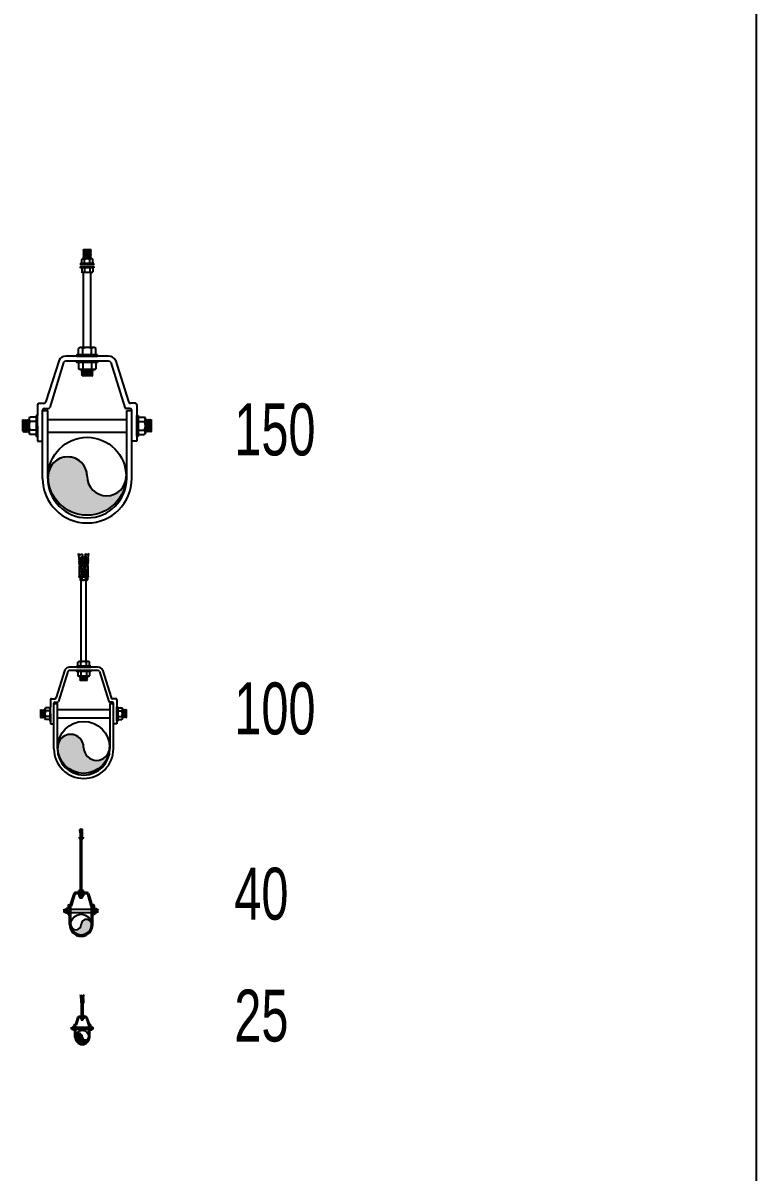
# Model space of a CAD drawing. Extents: x 462150 to 608263, y 35809 to 85242.
# Drawn here: x 523418 to 524829, y 59676 to 61889 of the extents above; entities that cross this region are included whole.
import ezdxf
from ezdxf.enums import TextEntityAlignment as Align

# ---------------------------------------------------------------- set-up
doc = ezdxf.new("R2010")
doc.units = 0
doc.header["$LTSCALE"] = 500
doc.header["$MEASUREMENT"] = 0
for name, color, linetype in [('3-PIPE-FIRE MAIN-65', 3, 'Continuous'), ('F.H.C-FF-VISION', 6, 'Continuous'), ('support', 40, 'Continuous'), ('SUPPORT-FF-VISION', 150, 'Continuous'), ('SYMBOLS$0$3-PIPE', 6, 'Continuous'), ('TXT', 2, 'Continuous')]:
    doc.layers.add(name, color=color, linetype=linetype)
doc.styles.add('MOHAMED', font='STENCIL.SHX', dxfattribs={"height": 105})

msp = doc.modelspace()

# ---------------------------------------------------------------- hatches: boundary and pattern name
at = {"layer": '3-PIPE-FIRE MAIN-65'}
for points in [[(523549.9, 60152.6, 1), (523529.9, 60152.6), (523529.9, 60152.6), (523529.9, 60152.6, -0.57869), (523514.8, 60143.9), (523512.5, 60142.6, 0.768125)], [(523510, 60150.8, 0.1087), (523512.6, 60142.7), (523514.8, 60143.9, -0.219999)]]:
    msp.add_hatch(color=256, dxfattribs=at).paths.add_polyline_path(points)
at = {"layer": 'F.H.C-FF-VISION', "linetype": 'ByBlock'}
for points in [[(523616.4, 61015.9, -1), (523541.4, 61015.9, 1), (523466.4, 61015.9, 1)], [(523584.7, 60493.9, -1), (523534.7, 60493.9, 1), (523484.7, 60493.9, 1)]]:
    msp.add_hatch(color=6, dxfattribs=at).paths.add_polyline_path(points)
at = {"layer": 'SYMBOLS$0$3-PIPE'}
msp.add_hatch(color=4, dxfattribs=at).paths.add_polyline_path([(523544.6, 59936.8, -1), (523532.1, 59936.8, 1), (523519.6, 59936.8, 1)])

# ---------------------------------------------------------------- linework, layer by layer
msp.add_line((524828.9, 65565.7), (524828.9, 35809.3))
at = {"layer": '3-PIPE-FIRE MAIN-65'}
msp.add_circle((523529.9, 60152.6), 20, dxfattribs=at)
msp.add_circle((523529.9, 60152.6), 20, dxfattribs=at)
for centre, start, end in [((523539.9, 60152.6), 0, 180.0001), ((523519.9, 60152.6), 180.0002, 359.9999)]:
    msp.add_arc(centre, 10, start, end, dxfattribs=at)
at = {"layer": 'F.H.C-FF-VISION', "color": 6, "linetype": 'ByBlock'}
for centre, radius in [((523541.4, 61015.9), 75), ((523534.7, 60493.9), 50)]:
    msp.add_circle(centre, radius, dxfattribs=at)
for centre, radius, start, end in [((523503.9, 61015.9), 37.5, 0, 180), ((523503.9, 61015.7), 37.5, 0.2676, 181.1093), ((523578.9, 61015.9), 37.5, 180, 0), ((523509.7, 60493.9), 25, 0, 180), ((523509.7, 60493.8), 25, 0.2676, 181.1093), ((523559.7, 60493.9), 25, 180, 0)]:
    msp.add_arc(centre, radius, start, end, dxfattribs=at)
at = {"layer": 'support', "color": 4, "linetype": 'Continuous', "ltscale": 500}
for centre, start, end in [((523525.8, 59936.8), 0, 180), ((523538.3, 59936.8), 180, 0)]:
    msp.add_arc(centre, 6.25, start, end, dxfattribs=at)
at = {"layer": 'SUPPORT-FF-VISION', "linetype": 'Continuous', "ltscale": 500}
for p, q in [((523533.9, 61451.7), (523549.3, 61452.7)), ((523533.9, 61451.7), (523535, 61452.7)), ((523535, 61450.6), (523533.9, 61451.7)), ((523533.9, 61449.5), (523549.3, 61450.6)), ((523533.9, 61449.5), (523535, 61450.6)), ((523535, 61448.4), (523533.9, 61449.5)), ((523533.9, 61447.3), (523549.3, 61448.4)), ((523533.9, 61447.3), (523535, 61448.4)), ((523535, 61446.2), (523533.9, 61447.3)), ((523533.9, 61445.2), (523549.3, 61446.2)), ((523533.9, 61445.2), (523535, 61446.2)), ((523535, 61444.1), (523533.9, 61445.2)), ((523533.9, 61443), (523549.3, 61444.1)), ((523533.9, 61443), (523535, 61444.1)), ((523535, 61441.9), (523533.9, 61443)), ((523533.9, 61440.8), (523549.3, 61441.9)), ((523533.9, 61440.8), (523535, 61441.9)), ((523535, 61439.8), (523533.9, 61440.8)), ((523533.9, 61438.7), (523549.3, 61439.8)), ((523533.9, 61438.7), (523535, 61439.8)), ((523535, 61437.6), (523533.9, 61438.7)), ((523535, 61450.6), (523548.2, 61451.7)), ((523535, 61448.4), (523548.2, 61449.5)), ((523535, 61446.2), (523548.2, 61447.3)), ((523535, 61444.1), (523548.2, 61445.2)), ((523535, 61441.9), (523548.2, 61443)), ((523535, 61439.8), (523548.2, 61440.8)), ((523535, 61437.6), (523548.2, 61438.7)), ((523548.2, 61451.7), (523549.3, 61452.7)), ((523549.3, 61450.6), (523548.2, 61451.7)), ((523548.2, 61449.5), (523549.3, 61450.6)), ((523549.3, 61448.4), (523548.2, 61449.5)), ((523548.2, 61447.3), (523549.3, 61448.4)), ((523549.3, 61446.2), (523548.2, 61447.3)), ((523548.2, 61445.2), (523549.3, 61446.2)), ((523549.3, 61444.1), (523548.2, 61445.2)), ((523548.2, 61443), (523549.3, 61444.1)), ((523549.3, 61441.9), (523548.2, 61443)), ((523548.2, 61440.8), (523549.3, 61441.9)), ((523549.3, 61439.8), (523548.2, 61440.8)), ((523548.2, 61438.7), (523549.3, 61439.8)), ((523549.3, 61437.6), (523548.2, 61438.7)), ((523532.1, 61434.3), (523530.9, 61433.3)), ((523530.9, 61425.6), (523530.9, 61433.3)), ((523530.9, 61417.2), (523530.9, 61409.5)), ((523551, 61434.3), (523532.1, 61434.3)), ((523533.9, 61436.5), (523549.3, 61437.6)), ((523533.9, 61436.5), (523535, 61437.6)), ((523535, 61435.4), (523533.9, 61436.5)), ((523533.9, 61434.3), (523549.3, 61435.4)), ((523533.9, 61434.3), (523535, 61435.4)), ((523535, 61435.4), (523548.2, 61436.5)), ((523536.2, 61425.6), (523536.2, 61433.3)), ((523536.2, 61417.2), (523536.2, 61409.5)), ((523546.9, 61425.6), (523546.9, 61433.3)), ((523546.9, 61417.2), (523546.9, 61409.5)), ((523548.2, 61436.5), (523549.3, 61437.6)), ((523549.3, 61435.4), (523548.2, 61436.5)), ((523548.2, 61434.3), (523549.3, 61435.4)), ((523551, 61434.3), (523552.3, 61433.3)), ((523552.3, 61425.6), (523552.3, 61433.3)), ((523552.3, 61417.2), (523552.3, 61409.5)), ((523532.1, 61408.4), (523530.9, 61409.5)), ((523551, 61408.4), (523532.1, 61408.4)), ((523534.3, 61263.6, -3.4), (523534.3, 61408.4, -3.4)), ((523548.7, 61263.6, -3.4), (523548.7, 61408.4, -3.4)), ((523551, 61408.4), (523552.3, 61409.5)), ((523527.6, 61263.6), (523524.8, 61262)), ((523524.8, 61250), (523524.8, 61262)), ((523555.5, 61263.6), (523527.6, 61263.6)), ((523533.2, 61250), (523533.2, 61262)), ((523549.9, 61250), (523549.9, 61262)), ((523555.5, 61263.6), (523558.3, 61262)), ((523558.3, 61250), (523558.3, 61262)), ((523487.4, 61239.4), (523462.2, 61159.6)), ((523582.8, 61247.3), (523500.3, 61247.3)), ((523558.3, 61250), (523524.8, 61250)), ((523595.7, 61239.4), (523620.9, 61159.6)), ((523496.1, 61234.9), (523469.3, 61148.5)), ((523582.8, 61237.5), (523500.3, 61237.5)), ((523524.8, 61234.8), (523524.8, 61222.8)), ((523558.3, 61234.8), (523524.8, 61234.8)), ((523527.6, 61221.2), (523524.8, 61222.8)), ((523555.5, 61221.2), (523527.6, 61221.2)), ((523530, 61220.9), (523532.5, 61221.2)), ((523530.2, 61221.2), (523530, 61220.9)), ((523530, 61220.9), (523532, 61219.5)), ((523530.3, 61217.8), (523552.8, 61219.5)), ((523530.3, 61217.8), (523532, 61219.5)), ((523532, 61216.1), (523530.3, 61217.8)), ((523551.1, 61221.2), (523532, 61221.2)), ((523532, 61219.5), (523551.1, 61221.2)), ((523532, 61219.5), (523551.1, 61221.2)), ((523532, 61216.1), (523551.1, 61217.8)), ((523533.2, 61234.8), (523533.2, 61222.8)), ((523549.9, 61234.8), (523549.9, 61222.8)), ((523552.8, 61219.5), (523551.1, 61221.2)), ((523551.1, 61217.8), (523552.8, 61219.5)), ((523552.8, 61216.1), (523551.1, 61217.8)), ((523555.5, 61221.2), (523558.3, 61222.8)), ((523558.3, 61234.8), (523558.3, 61222.8)), ((523587, 61234.9), (523613.8, 61148.5)), ((523530.3, 61214.4), (523552.8, 61216.1)), ((523530.3, 61214.4), (523532, 61216.1)), ((523532, 61212.8), (523530.3, 61214.4)), ((523530.3, 61211.1), (523532, 61212.8)), ((523530.3, 61211.1), (523552.8, 61212.7)), ((523531.8, 61209.6), (523530.3, 61211.1)), ((523531.8, 61209.6), (523552.6, 61209.5)), ((523532, 61212.8), (523551.1, 61214.4)), ((523533.6, 61209.5), (523551.1, 61211)), ((523551.1, 61214.4), (523552.8, 61216.1)), ((523552.8, 61212.7), (523551.1, 61214.4)), ((523551.1, 61211), (523552.8, 61212.7)), ((523552.6, 61209.5), (523551.1, 61211)), ((523445.9, 61153.5), (523445.9, 61133.1)), ((523448.7, 61156.4), (523458.1, 61156.4)), ((523634.4, 61156.4), (523625, 61156.4)), ((523637.2, 61153.5), (523637.2, 61083.6)), ((523429.6, 61127), (523431.2, 61129.8)), ((523443.2, 61129.8), (523431.2, 61129.8)), ((523443.2, 61129.8), (523443.2, 61096.3)), ((523455.7, 61011.8), (523455.7, 61143)), ((523455.7, 61142.5), (523465.5, 61142.5)), ((523459.2, 61146.5), (523466.6, 61146.5)), ((523465.5, 61011.8), (523465.5, 61142.5)), ((523623.9, 61146.5), (523616.5, 61146.5)), ((523617.6, 61142.5), (523627.4, 61142.5)), ((523617.6, 61011.8), (523617.6, 61142.5)), ((523627.4, 61011.8), (523627.4, 61143)), ((523639.9, 61129.8), (523639.9, 61096.3)), ((523639.9, 61129.8), (523651.9, 61129.8)), ((523653.5, 61127), (523651.9, 61129.8)), ((523417.9, 61124.9), (523419.4, 61123.4)), ((523417.9, 61102.6), (523417.9, 61124.9)), ((523417.9, 61105.2), (523419.4, 61123.4)), ((523419.4, 61101.1), (523421.1, 61125.1)), ((523419.4, 61123.4), (523421.1, 61125.1)), ((523421.1, 61125.1), (523422.8, 61123.4)), ((523421.1, 61102.8), (523422.8, 61123.4)), ((523422.8, 61101.1), (523424.5, 61125.1)), ((523422.8, 61123.4), (523424.5, 61125.1)), ((523424.5, 61125.1), (523426.2, 61123.4)), ((523424.5, 61102.8), (523426.2, 61123.4)), ((523426.2, 61101.1), (523427.9, 61125.1)), ((523426.2, 61123.4), (523427.9, 61125.1)), ((523427.9, 61125.1), (523429.6, 61123.4)), ((523427.9, 61102.8), (523429.6, 61123.4)), ((523427.9, 61102.8), (523429.6, 61123.4)), ((523429.6, 61127), (523429.6, 61099.1)), ((523429.6, 61123.4), (523429.6, 61102.8)), ((523443.2, 61121.4), (523431.2, 61121.4)), ((523445.9, 61112.7), (523445.9, 61083.6)), ((523445.9, 61093), (523445.9, 61112.7)), ((523465.5, 61125.1), (523617.6, 61125.1)), ((523639.9, 61121.4), (523651.9, 61121.4)), ((523653.5, 61127), (523653.5, 61099.1)), ((523655.2, 61125.1), (523653.5, 61123.4)), ((523653.5, 61123.4), (523653.5, 61102.8)), ((523655.2, 61102.8), (523653.5, 61123.4)), ((523655.2, 61102.8), (523653.5, 61123.4)), ((523656.9, 61101.1), (523655.2, 61125.1)), ((523656.9, 61123.4), (523655.2, 61125.1)), ((523658.6, 61125.1), (523656.9, 61123.4)), ((523658.6, 61102.8), (523656.9, 61123.4)), ((523660.3, 61101.1), (523658.6, 61125.1)), ((523660.3, 61123.4), (523658.6, 61125.1)), ((523662, 61125.1), (523660.3, 61123.4)), ((523662, 61102.8), (523660.3, 61123.4)), ((523663.7, 61101.1), (523662, 61125.1)), ((523663.7, 61123.4), (523662, 61125.1)), ((523665.2, 61124.9), (523663.7, 61123.4)), ((523665.2, 61105.2), (523663.7, 61123.4)), ((523665.2, 61102.6), (523665.2, 61124.9)), ((523417.9, 61102.6), (523419.4, 61101.1)), ((523419.4, 61101.1), (523421.1, 61102.8)), ((523421.1, 61102.8), (523422.8, 61101.1)), ((523422.8, 61101.1), (523424.5, 61102.8)), ((523424.5, 61102.8), (523426.2, 61101.1)), ((523426.2, 61101.1), (523427.9, 61102.8)), ((523429.3, 61100.8), (523427.9, 61102.8)), ((523429.3, 61100.8), (523429.6, 61104)), ((523429.6, 61101), (523429.3, 61100.8)), ((523429.6, 61099.1), (523431.2, 61096.3)), ((523443.2, 61104.7), (523431.2, 61104.7)), ((523443.2, 61096.3), (523431.2, 61096.3)), ((523465.5, 61101.1), (523617.6, 61101.1)), ((523639.9, 61104.7), (523651.9, 61104.7)), ((523639.9, 61096.3), (523651.9, 61096.3)), ((523653.5, 61099.1), (523651.9, 61096.3)), ((523653.8, 61100.8), (523653.5, 61104)), ((523653.5, 61101), (523653.8, 61100.8)), ((523653.8, 61100.8), (523655.2, 61102.8)), ((523656.9, 61101.1), (523655.2, 61102.8)), ((523658.6, 61102.8), (523656.9, 61101.1)), ((523660.3, 61101.1), (523658.6, 61102.8)), ((523662, 61102.8), (523660.3, 61101.1)), ((523663.7, 61101.1), (523662, 61102.8)), ((523665.2, 61102.6), (523663.7, 61101.1)), ((523445.9, 61083.6), (523455.7, 61083.6)), ((523637.2, 61083.6), (523627.4, 61083.6)), ((523524.7, 60867), (523527.7, 60863.9)), ((523526.2, 60859), (523524.7, 60867)), ((523527.7, 60863.9), (523530.9, 60866.3)), ((523530.9, 60866.3), (523532.4, 60863.3)), ((523532.4, 60863.3), (523534.4, 60839.6)), ((523537.2, 60863.3), (523535.2, 60839.6)), ((523538.8, 60866.3), (523537.2, 60863.3)), ((523541.9, 60863.9), (523538.8, 60866.3)), ((523544.9, 60867), (523541.9, 60863.9)), ((523543.5, 60859), (523544.9, 60867)), ((523525.8, 60859), (523543.9, 60859)), ((523526.5, 60855.8), (523525.8, 60859)), ((523525.8, 60855.8), (523543.9, 60855.8)), ((523526.5, 60852.5), (523525.8, 60855.8)), ((523525.8, 60852.5), (523543.9, 60852.5)), ((523526.5, 60849.3), (523525.8, 60852.5)), ((523526.2, 60849.3), (523543.5, 60849.3)), ((523526.9, 60846), (523526.2, 60849.3)), ((523543.1, 60846), (523526.5, 60846)), ((523527.2, 60842.8), (523526.5, 60846)), ((523526.9, 60823), (523526.9, 60842.8)), ((523526.9, 60842.8), (523542.8, 60842.8)), ((523530.4, 60842.8), (523529.1, 60859.9)), ((523529.6, 60860.7, 43832.6), (523540.1, 60860.7, 43832.6)), ((523530.4, 60837.4), (523530.4, 60842.8)), ((523539.2, 60842.8), (523540.6, 60859.9)), ((523539.2, 60837.4), (523539.2, 60842.8)), ((523542.4, 60842.8), (523543.1, 60846)), ((523542.8, 60846), (523543.5, 60849.3)), ((523542.8, 60842.8), (523542.8, 60823)), ((523543.1, 60855.8), (523543.9, 60859)), ((523543.1, 60852.5), (523543.9, 60855.8)), ((523543.1, 60849.3), (523543.9, 60852.5)), ((523527.7, 60821.8), (523527.7, 60816.7)), ((523529.3, 60825.1), (523529.3, 60823)), ((523539.6, 60825.1), (523529.3, 60825.1)), ((523529.7, 60836.7), (523539.9, 60837.4)), ((523529.7, 60836.7), (523530.4, 60837.4)), ((523530.4, 60835.9), (523529.7, 60836.7)), ((523529.7, 60835.2), (523539.9, 60835.9)), ((523529.7, 60835.2), (523530.4, 60835.9)), ((523530.4, 60834.5), (523529.7, 60835.2)), ((523529.7, 60833.8), (523539.9, 60834.5)), ((523529.7, 60833.8), (523530.4, 60834.5)), ((523530.4, 60833), (523529.7, 60833.8)), ((523529.7, 60832.3), (523539.9, 60833)), ((523529.7, 60832.3), (523530.4, 60833)), ((523530.4, 60831.6), (523529.7, 60832.3)), ((523529.7, 60830.9), (523539.9, 60831.6)), ((523529.7, 60830.9), (523530.4, 60831.6)), ((523530.4, 60830.2), (523529.7, 60830.9)), ((523529.7, 60829.4), (523539.9, 60830.2)), ((523529.7, 60829.4), (523530.4, 60830.2)), ((523530.4, 60828.7), (523529.7, 60829.4)), ((523529.7, 60828), (523539.9, 60828.7)), ((523529.7, 60828), (523530.4, 60828.7)), ((523530.4, 60827.3), (523529.7, 60828)), ((523529.7, 60826.5), (523539.9, 60827.3)), ((523529.7, 60826.5), (523530.4, 60827.3)), ((523530.4, 60825.8), (523529.7, 60826.5)), ((523529.7, 60825.1), (523539.9, 60825.8)), ((523529.7, 60825.1), (523530.4, 60825.8)), ((523530.4, 60835.9), (523539.2, 60836.7)), ((523530.4, 60834.5), (523539.2, 60835.2)), ((523530.4, 60833), (523539.2, 60833.8)), ((523530.4, 60831.6), (523539.2, 60832.3)), ((523530.4, 60830.2), (523539.2, 60830.9)), ((523530.4, 60828.7), (523539.2, 60829.4)), ((523530.4, 60827.3), (523539.2, 60828)), ((523530.4, 60825.8), (523539.2, 60826.5)), ((523531.3, 60821.8), (523531.3, 60816.7)), ((523535.2, 60839.6), (523534.4, 60839.6)), ((523538.4, 60821.8), (523538.4, 60816.7)), ((523539.2, 60836.7), (523539.9, 60837.4)), ((523539.9, 60835.9), (523539.2, 60836.7)), ((523539.2, 60835.2), (523539.9, 60835.9)), ((523539.9, 60834.5), (523539.2, 60835.2)), ((523539.2, 60833.8), (523539.9, 60834.5)), ((523539.9, 60833), (523539.2, 60833.8)), ((523539.2, 60832.3), (523539.9, 60833)), ((523539.9, 60831.6), (523539.2, 60832.3)), ((523539.2, 60830.9), (523539.9, 60831.6)), ((523539.9, 60830.2), (523539.2, 60830.9)), ((523539.2, 60829.4), (523539.9, 60830.2)), ((523539.9, 60828.7), (523539.2, 60829.4)), ((523539.2, 60828), (523539.9, 60828.7)), ((523539.9, 60827.3), (523539.2, 60828)), ((523539.2, 60826.5), (523539.9, 60827.3)), ((523539.9, 60825.8), (523539.2, 60826.5)), ((523539.2, 60825.1), (523539.9, 60825.8)), ((523539.6, 60825.1), (523539.6, 60823)), ((523542, 60821.8), (523542, 60816.7)), ((523528.5, 60816), (523527.7, 60816.7)), ((523541.1, 60816), (523528.5, 60816)), ((523530, 60659.1, -2.3), (523530, 60816, -2.3)), ((523539.6, 60659.1, -2.3), (523539.6, 60816, -2.3)), ((523541.1, 60816), (523542, 60816.7)), ((523498.7, 60642.9), (523481.9, 60589.7)), ((523562.3, 60648.2), (523507.3, 60648.2)), ((523562.3, 60641.6), (523507.3, 60641.6)), ((523525.5, 60659.1), (523523.7, 60658)), ((523523.7, 60650), (523523.7, 60658)), ((523546, 60650), (523523.7, 60650)), ((523544.1, 60659.1), (523525.5, 60659.1)), ((523529.3, 60650), (523529.3, 60658)), ((523540.4, 60650), (523540.4, 60658)), ((523544.1, 60659.1), (523546, 60658)), ((523546, 60650), (523546, 60658)), ((523571, 60642.9), (523587.7, 60589.7)), ((523504.5, 60639.9), (523486.6, 60582.3)), ((523523.7, 60639.8), (523523.7, 60631.8)), ((523546, 60639.8), (523523.7, 60639.8)), ((523525.5, 60630.8), (523523.7, 60631.8)), ((523544.1, 60630.8), (523525.5, 60630.8)), ((523527.1, 60630.6), (523528.8, 60630.8)), ((523527.3, 60630.8), (523527.1, 60630.6)), ((523527.1, 60630.6), (523528.4, 60629.7)), ((523527.3, 60628.5), (523528.4, 60629.7)), ((523527.3, 60628.5), (523542.3, 60629.6)), ((523528.4, 60627.4), (523527.3, 60628.5)), ((523527.3, 60626.3), (523542.3, 60627.4)), ((523527.3, 60626.3), (523528.4, 60627.4)), ((523528.4, 60625.2), (523527.3, 60626.3)), ((523527.3, 60624), (523528.4, 60625.2)), ((523527.3, 60624), (523542.3, 60625.1)), ((523528.3, 60623), (523527.3, 60624)), ((523528.3, 60623), (523542.2, 60623)), ((523541.2, 60630.8), (523528.4, 60630.8)), ((523528.4, 60629.7), (523541.2, 60630.8)), ((523528.4, 60629.7), (523541.2, 60630.8)), ((523528.4, 60627.4), (523541.2, 60628.5)), ((523528.4, 60625.2), (523541.2, 60626.2)), ((523529.3, 60639.8), (523529.3, 60631.8)), ((523529.6, 60623), (523541.2, 60624)), ((523540.4, 60639.8), (523540.4, 60631.8)), ((523542.3, 60629.6), (523541.2, 60630.8)), ((523541.2, 60628.5), (523542.3, 60629.6)), ((523542.3, 60627.4), (523541.2, 60628.5)), ((523541.2, 60626.2), (523542.3, 60627.4)), ((523542.3, 60625.1), (523541.2, 60626.2)), ((523541.2, 60624), (523542.3, 60625.1)), ((523542.2, 60623), (523541.2, 60624)), ((523544.1, 60630.8), (523546, 60631.8)), ((523546, 60639.8), (523546, 60631.8)), ((523565.1, 60639.9), (523583, 60582.3)), ((523471.1, 60585.7), (523471.1, 60572.1)), ((523472.9, 60587.5), (523479.2, 60587.5)), ((523477.6, 60491.2), (523477.6, 60578.7)), ((523477.6, 60578.3), (523484.1, 60578.3)), ((523479.9, 60581), (523484.8, 60581)), ((523484.1, 60491.2), (523484.1, 60578.3)), ((523589.7, 60581), (523584.8, 60581)), ((523585.5, 60578.3), (523592, 60578.3)), ((523585.5, 60491.2), (523585.5, 60578.3)), ((523596.7, 60587.5), (523590.5, 60587.5)), ((523592, 60491.2), (523592, 60578.7)), ((523598.6, 60585.7), (523598.6, 60539.1)), ((523452.4, 60566.6), (523453.4, 60565.6)), ((523452.4, 60551.7), (523452.4, 60566.6)), ((523452.4, 60553.4), (523453.4, 60565.6)), ((523453.4, 60550.7), (523454.5, 60566.7)), ((523453.4, 60565.6), (523454.5, 60566.7)), ((523454.5, 60566.7), (523455.7, 60565.6)), ((523454.5, 60551.8), (523455.7, 60565.6)), ((523455.7, 60550.7), (523456.8, 60566.7)), ((523455.7, 60565.6), (523456.8, 60566.7)), ((523456.8, 60566.7), (523457.9, 60565.6)), ((523456.8, 60551.8), (523457.9, 60565.6)), ((523457.9, 60550.7), (523459, 60566.7)), ((523457.9, 60565.6), (523459, 60566.7)), ((523459, 60566.7), (523460.2, 60565.6)), ((523459, 60551.8), (523460.2, 60565.6)), ((523459, 60551.8), (523460.2, 60565.6)), ((523460.2, 60568), (523461.2, 60569.8)), ((523460.2, 60568), (523460.2, 60549.4)), ((523460.2, 60565.6), (523460.2, 60551.8)), ((523469.3, 60569.8), (523461.2, 60569.8)), ((523469.3, 60564.3), (523461.2, 60564.3)), ((523469.3, 60553.1), (523461.2, 60553.1)), ((523469.3, 60569.8), (523469.3, 60547.5)), ((523471.1, 60558.4), (523471.1, 60539.1)), ((523471.1, 60545.3), (523471.1, 60558.4)), ((523484.1, 60566.7), (523585.5, 60566.7)), ((523600.4, 60569.8), (523608.4, 60569.8)), ((523600.4, 60569.8), (523600.4, 60547.5)), ((523600.4, 60564.3), (523608.4, 60564.3)), ((523600.4, 60553.1), (523608.4, 60553.1)), ((523609.5, 60568), (523608.4, 60569.8)), ((523609.5, 60568), (523609.5, 60549.4)), ((523610.6, 60566.7), (523609.5, 60565.6)), ((523609.5, 60565.6), (523609.5, 60551.8)), ((523610.6, 60551.8), (523609.5, 60565.6)), ((523610.6, 60551.8), (523609.5, 60565.6)), ((523611.7, 60550.7), (523610.6, 60566.7)), ((523611.7, 60565.6), (523610.6, 60566.7)), ((523612.9, 60566.7), (523611.7, 60565.6)), ((523612.9, 60551.8), (523611.7, 60565.6)), ((523614, 60550.7), (523612.9, 60566.7)), ((523614, 60565.6), (523612.9, 60566.7)), ((523615.1, 60566.7), (523614, 60565.6)), ((523615.1, 60551.8), (523614, 60565.6)), ((523616.2, 60550.7), (523615.1, 60566.7)), ((523616.2, 60565.6), (523615.1, 60566.7)), ((523617.2, 60566.6), (523616.2, 60565.6)), ((523617.2, 60553.4), (523616.2, 60565.6)), ((523617.2, 60551.7), (523617.2, 60566.6)), ((523452.4, 60551.7), (523453.4, 60550.7)), ((523453.4, 60550.7), (523454.5, 60551.8)), ((523454.5, 60551.8), (523455.7, 60550.7)), ((523455.7, 60550.7), (523456.8, 60551.8)), ((523456.8, 60551.8), (523457.9, 60550.7)), ((523457.9, 60550.7), (523459, 60551.8)), ((523460, 60550.5), (523459, 60551.8)), ((523460, 60550.5), (523460.2, 60552.6)), ((523460.2, 60550.7), (523460, 60550.5)), ((523460.2, 60549.4), (523461.2, 60547.5)), ((523469.3, 60547.5), (523461.2, 60547.5)), ((523471.1, 60539.1), (523477.6, 60539.1)), ((523484.1, 60550.7), (523585.5, 60550.7)), ((523598.6, 60539.1), (523592, 60539.1)), ((523600.4, 60547.5), (523608.4, 60547.5)), ((523609.5, 60549.4), (523608.4, 60547.5)), ((523609.7, 60550.5), (523609.5, 60552.6)), ((523609.5, 60550.7), (523609.7, 60550.5)), ((523609.7, 60550.5), (523610.6, 60551.8)), ((523611.7, 60550.7), (523610.6, 60551.8)), ((523612.9, 60551.8), (523611.7, 60550.7)), ((523614, 60550.7), (523612.9, 60551.8)), ((523615.1, 60551.8), (523614, 60550.7)), ((523616.2, 60550.7), (523615.1, 60551.8)), ((523617.2, 60551.7), (523616.2, 60550.7)), ((523528.7, 60218.6), (523528.7, 60317.4)), ((523531, 60218.6), (523531, 60317.4)), ((523515.6, 60212.3), (523509, 60191.3)), ((523517.9, 60211.1), (523510.9, 60188.4)), ((523540.7, 60214.3), (523519, 60214.3)), ((523540.7, 60211.8), (523519, 60211.8)), ((523526.2, 60218.6), (523525.5, 60218.2)), ((523525.5, 60215), (523525.5, 60218.2)), ((523534.2, 60215), (523525.5, 60215)), ((523525.5, 60211), (523525.5, 60207.9)), ((523534.2, 60211), (523525.5, 60211)), ((523526.2, 60207.5), (523525.5, 60207.9)), ((523533.5, 60218.6), (523526.2, 60218.6)), ((523533.5, 60207.5), (523526.2, 60207.5)), ((523526.8, 60207.4), (523527.5, 60207.5)), ((523526.9, 60207.5), (523526.8, 60207.4)), ((523526.8, 60207.4), (523527.3, 60207)), ((523526.9, 60206.6), (523532.8, 60207)), ((523526.9, 60206.6), (523527.3, 60207)), ((523527.3, 60206.2), (523526.9, 60206.6)), ((523526.9, 60205.7), (523527.3, 60206.2)), ((523526.9, 60205.7), (523532.8, 60206.1)), ((523527.3, 60205.3), (523526.9, 60205.7)), ((523526.9, 60204.8), (523532.8, 60205.3)), ((523526.9, 60204.8), (523527.3, 60205.3)), ((523527.3, 60204.4), (523526.9, 60204.8)), ((523532.4, 60207.5), (523527.3, 60207.5)), ((523527.3, 60207), (523532.4, 60207.5)), ((523527.3, 60207), (523532.4, 60207.5)), ((523527.3, 60206.2), (523532.4, 60206.6)), ((523527.3, 60205.3), (523532.4, 60205.7)), ((523527.3, 60204.4), (523532.8, 60204.4)), ((523527.7, 60215), (523527.7, 60218.2)), ((523527.7, 60211), (523527.7, 60207.9)), ((523527.8, 60204.4), (523532.4, 60204.8)), ((523532, 60215), (523532, 60218.2)), ((523532, 60211), (523532, 60207.9)), ((523532.8, 60207), (523532.4, 60207.5)), ((523532.4, 60206.6), (523532.8, 60207)), ((523532.8, 60206.1), (523532.4, 60206.6)), ((523532.4, 60205.7), (523532.8, 60206.1)), ((523532.8, 60205.3), (523532.4, 60205.7)), ((523532.4, 60204.8), (523532.8, 60205.3)), ((523532.8, 60204.4), (523532.4, 60204.8)), ((523533.5, 60218.6), (523534.2, 60218.2)), ((523533.5, 60207.5), (523534.2, 60207.9)), ((523534.2, 60215), (523534.2, 60218.2)), ((523534.2, 60211), (523534.2, 60207.9)), ((523541.8, 60211.1), (523548.8, 60188.4)), ((523544.1, 60212.3), (523550.7, 60191.3)), ((523497.4, 60182.2), (523497.8, 60181.8)), ((523497.4, 60176.4), (523497.4, 60182.2)), ((523497.4, 60177.1), (523497.8, 60181.8)), ((523497.8, 60176), (523498.3, 60182.3)), ((523497.8, 60181.8), (523498.3, 60182.3)), ((523498.3, 60182.3), (523498.7, 60181.8)), ((523498.3, 60176.4), (523498.7, 60181.8)), ((523498.7, 60176), (523499.2, 60182.3)), ((523498.7, 60181.8), (523499.2, 60182.3)), ((523499.2, 60182.3), (523499.6, 60181.8)), ((523499.2, 60176.4), (523499.6, 60181.8)), ((523499.6, 60176), (523500.1, 60182.3)), ((523499.6, 60181.8), (523500.1, 60182.3)), ((523500.1, 60182.3), (523500.5, 60181.8)), ((523500.1, 60176.4), (523500.5, 60181.8)), ((523500.1, 60176.4), (523500.5, 60181.8)), ((523500.5, 60182.8), (523500.9, 60183.5)), ((523500.5, 60182.8), (523500.5, 60175.5)), ((523500.5, 60181.8), (523500.5, 60176.4)), ((523504.1, 60183.5), (523500.9, 60183.5)), ((523504.1, 60181.3), (523500.9, 60181.3)), ((523504.1, 60176.9), (523500.9, 60176.9)), ((523504.1, 60183.5), (523504.1, 60174.7)), ((523504.8, 60189.7), (523504.8, 60184.4)), ((523504.8, 60179), (523504.8, 60171.4)), ((523504.8, 60173.9), (523504.8, 60179)), ((523505.5, 60190.5), (523508, 60190.5)), ((523507.3, 60152.6), (523507.3, 60187)), ((523507.3, 60186.8), (523509.9, 60186.8)), ((523508.3, 60187.9), (523510.2, 60187.9)), ((523509.9, 60152.6), (523509.9, 60186.8)), ((523509.9, 60182.3), (523549.8, 60182.3)), ((523551.4, 60187.9), (523549.5, 60187.9)), ((523549.8, 60186.8), (523552.4, 60186.8)), ((523549.8, 60152.6), (523549.8, 60186.8)), ((523554.2, 60190.5), (523551.7, 60190.5)), ((523552.4, 60152.6), (523552.4, 60187)), ((523554.9, 60189.7), (523554.9, 60171.4)), ((523555.6, 60183.5), (523558.8, 60183.5)), ((523555.6, 60183.5), (523555.6, 60174.7)), ((523555.6, 60181.3), (523558.8, 60181.3)), ((523555.6, 60176.9), (523558.8, 60176.9)), ((523559.2, 60182.8), (523558.8, 60183.5)), ((523559.2, 60182.8), (523559.2, 60175.5)), ((523559.7, 60182.3), (523559.2, 60181.8)), ((523559.2, 60181.8), (523559.2, 60176.4)), ((523559.7, 60176.4), (523559.2, 60181.8)), ((523559.7, 60176.4), (523559.2, 60181.8)), ((523560.1, 60176), (523559.7, 60182.3)), ((523560.1, 60181.8), (523559.7, 60182.3)), ((523560.5, 60182.3), (523560.1, 60181.8)), ((523560.5, 60176.4), (523560.1, 60181.8)), ((523561, 60176), (523560.5, 60182.3)), ((523561, 60181.8), (523560.5, 60182.3)), ((523561.4, 60182.3), (523561, 60181.8)), ((523561.4, 60176.4), (523561, 60181.8)), ((523561.9, 60176), (523561.4, 60182.3)), ((523561.9, 60181.8), (523561.4, 60182.3)), ((523562.3, 60182.2), (523561.9, 60181.8)), ((523562.3, 60177.1), (523561.9, 60181.8)), ((523562.3, 60176.4), (523562.3, 60182.2)), ((523497.4, 60176.4), (523497.8, 60176)), ((523497.8, 60176), (523498.3, 60176.4)), ((523498.3, 60176.4), (523498.7, 60176)), ((523498.7, 60176), (523499.2, 60176.4)), ((523499.2, 60176.4), (523499.6, 60176)), ((523499.6, 60176), (523500.1, 60176.4)), ((523500.4, 60175.9), (523500.1, 60176.4)), ((523500.4, 60175.9), (523500.5, 60176.8)), ((523500.5, 60176), (523500.4, 60175.9)), ((523500.5, 60175.5), (523500.9, 60174.7)), ((523504.1, 60174.7), (523500.9, 60174.7)), ((523504.8, 60171.4), (523507.3, 60171.4)), ((523509.9, 60176), (523549.8, 60176)), ((523554.9, 60171.4), (523552.4, 60171.4)), ((523555.6, 60174.7), (523558.8, 60174.7)), ((523559.2, 60175.5), (523558.8, 60174.7)), ((523559.3, 60175.9), (523559.2, 60176.8)), ((523559.2, 60176), (523559.3, 60175.9)), ((523559.3, 60175.9), (523559.7, 60176.4)), ((523560.1, 60176), (523559.7, 60176.4)), ((523560.5, 60176.4), (523560.1, 60176)), ((523561, 60176), (523560.5, 60176.4)), ((523561.4, 60176.4), (523561, 60176)), ((523561.9, 60176), (523561.4, 60176.4)), ((523562.3, 60176.4), (523561.9, 60176)), ((523528.9, 60017.3), (523529.9, 60016.3)), ((523529.4, 60014.8), (523528.9, 60017.3)), ((523529.3, 60014.8), (523534.9, 60014.8)), ((523529.5, 60013.8), (523529.3, 60014.8)), ((523529.3, 60013.8), (523534.9, 60013.8)), ((523529.5, 60012.8), (523529.3, 60013.8)), ((523529.3, 60012.8), (523534.9, 60012.8)), ((523529.5, 60011.8), (523529.3, 60012.8)), ((523529.4, 60011.8), (523534.8, 60011.8)), ((523529.6, 60010.7), (523529.4, 60011.8)), ((523534.7, 60010.7), (523529.5, 60010.7)), ((523529.7, 60009.7), (523529.5, 60010.7)), ((523529.6, 60003.5), (523529.6, 60009.7)), ((523529.6, 60009.7), (523534.6, 60009.7)), ((523529.9, 60016.3), (523530.9, 60017.1)), ((523529.9, 60003.2), (523529.9, 60001.6)), ((523530.1, 60001.4), (523529.9, 60001.6)), ((523534.1, 60001.4), (523530.1, 60001.4)), ((523530.7, 60009.7), (523530.3, 60015.1)), ((523530.4, 60004.2), (523530.4, 60003.5)), ((523533.6, 60004.2), (523530.4, 60004.2)), ((523530.5, 60015.3, 13697.7), (523533.7, 60015.3, 13697.7)), ((523530.5, 60007.8), (523533.7, 60008)), ((523530.5, 60007.8), (523530.7, 60008)), ((523530.7, 60007.6), (523530.5, 60007.8)), ((523530.5, 60007.4), (523533.7, 60007.6)), ((523530.5, 60007.4), (523530.7, 60007.6)), ((523530.7, 60007.1), (523530.5, 60007.4)), ((523530.5, 60006.9), (523533.7, 60007.1)), ((523530.5, 60006.9), (523530.7, 60007.1)), ((523530.7, 60006.7), (523530.5, 60006.9)), ((523530.5, 60006.5), (523533.7, 60006.7)), ((523530.5, 60006.5), (523530.7, 60006.7)), ((523530.7, 60006.2), (523530.5, 60006.5)), ((523530.5, 60006), (523533.7, 60006.2)), ((523530.5, 60006), (523530.7, 60006.2)), ((523530.7, 60005.8), (523530.5, 60006)), ((523530.5, 60005.6), (523533.7, 60005.8)), ((523530.5, 60005.6), (523530.7, 60005.8)), ((523530.7, 60005.3), (523530.5, 60005.6)), ((523530.5, 60005.1), (523533.7, 60005.3)), ((523530.5, 60005.1), (523530.7, 60005.3)), ((523530.7, 60004.9), (523530.5, 60005.1)), ((523530.5, 60004.7), (523533.7, 60004.9)), ((523530.5, 60004.7), (523530.7, 60004.9)), ((523530.7, 60004.4), (523530.5, 60004.7)), ((523530.5, 60004.2), (523533.7, 60004.4)), ((523530.5, 60004.2), (523530.7, 60004.4)), ((523530.6, 59978.1, -0.3), (523530.6, 60003.5, -5.9)), ((523530.7, 60008), (523530.7, 60009.7)), ((523530.7, 60007.6), (523533.5, 60007.8)), ((523530.7, 60007.1), (523533.5, 60007.4)), ((523530.7, 60006.7), (523533.5, 60006.9)), ((523530.7, 60006.2), (523533.5, 60006.5)), ((523530.7, 60005.8), (523533.5, 60006)), ((523530.7, 60005.3), (523533.5, 60005.6)), ((523530.7, 60004.9), (523533.5, 60005.1)), ((523530.7, 60004.4), (523533.5, 60004.7)), ((523530.9, 60017.1), (523531.3, 60016.2)), ((523531, 60003.2), (523531, 60001.6)), ((523531.3, 60016.2), (523532, 60008.7)), ((523532.2, 60008.7), (523532, 60008.7)), ((523532.9, 60016.2), (523532.2, 60008.7)), ((523533.3, 60017.1), (523532.9, 60016.2)), ((523533.2, 60003.2), (523533.2, 60001.6)), ((523534.3, 60016.3), (523533.3, 60017.1)), ((523533.5, 60009.7), (523533.9, 60015.1)), ((523533.5, 60008), (523533.5, 60009.7)), ((523533.5, 60007.8), (523533.7, 60008)), ((523533.7, 60007.6), (523533.5, 60007.8)), ((523533.5, 60007.4), (523533.7, 60007.6)), ((523533.7, 60007.1), (523533.5, 60007.4)), ((523533.5, 60006.9), (523533.7, 60007.1)), ((523533.7, 60006.7), (523533.5, 60006.9)), ((523533.5, 60006.5), (523533.7, 60006.7)), ((523533.7, 60006.2), (523533.5, 60006.5)), ((523533.5, 60006), (523533.7, 60006.2)), ((523533.7, 60005.8), (523533.5, 60006)), ((523533.5, 60005.6), (523533.7, 60005.8)), ((523533.7, 60005.3), (523533.5, 60005.6)), ((523533.5, 60005.1), (523533.7, 60005.3)), ((523533.7, 60004.9), (523533.5, 60005.1)), ((523533.5, 60004.7), (523533.7, 60004.9)), ((523533.7, 60004.4), (523533.5, 60004.7)), ((523533.5, 60004.2), (523533.7, 60004.4)), ((523533.6, 60004.2), (523533.6, 60003.5)), ((523533.6, 59978.1, -0.3), (523533.6, 60003.5, -5.9)), ((523534.1, 60001.4), (523534.3, 60001.6)), ((523535.3, 60017.3), (523534.3, 60016.3)), ((523534.3, 60003.2), (523534.3, 60001.6)), ((523534.5, 60009.7), (523534.7, 60010.7)), ((523534.6, 60010.7), (523534.8, 60011.8)), ((523534.6, 60009.7), (523534.6, 60003.5)), ((523534.7, 60013.8), (523534.9, 60014.8)), ((523534.7, 60012.8), (523534.9, 60013.8)), ((523534.7, 60011.8), (523534.9, 60012.8)), ((523534.8, 60014.8), (523535.3, 60017.3)), ((523529.8, 59978.1), (523529.3, 59977.8)), ((523529.3, 59975.8), (523529.3, 59977.8)), ((523534.4, 59978.1), (523529.8, 59978.1)), ((523530.7, 59975.8), (523530.7, 59977.8)), ((523533.5, 59975.8), (523533.5, 59977.8)), ((523534.4, 59978.1), (523534.9, 59977.8)), ((523534.9, 59975.8), (523534.9, 59977.8)), ((523513.4, 59955.3), (523513.7, 59955.8)), ((523515.7, 59955.8), (523513.7, 59955.8)), ((523515.7, 59955.8), (523515.7, 59950.2)), ((523516.2, 59959.7), (523516.2, 59956.3)), ((523516.6, 59960.2), (523518.2, 59960.2)), ((523517.8, 59936.1), (523517.8, 59958)), ((523517.8, 59957.9), (523519.4, 59957.9)), ((523518.4, 59958.6), (523519.6, 59958.6)), ((523523.1, 59974), (523518.9, 59960.7)), ((523519.4, 59936.1), (523519.4, 59957.9)), ((523524.5, 59973.3), (523520.1, 59958.9)), ((523539, 59975.4), (523525.2, 59975.4)), ((523539, 59973.7), (523525.2, 59973.7)), ((523534.9, 59975.8), (523529.3, 59975.8)), ((523529.3, 59973.3), (523529.3, 59971.3)), ((523534.9, 59973.3), (523529.3, 59973.3)), ((523529.8, 59971), (523529.3, 59971.3)), ((523534.4, 59971), (523529.8, 59971)), ((523530.2, 59971), (523530.6, 59971)), ((523530.2, 59971), (523530.5, 59970.7)), ((523530.2, 59971), (523530.2, 59971)), ((523530.2, 59970.5), (523534, 59970.7)), ((523530.2, 59970.5), (523530.5, 59970.7)), ((523530.5, 59970.2), (523530.2, 59970.5)), ((523530.2, 59969.9), (523534, 59970.2)), ((523530.2, 59969.9), (523530.5, 59970.2)), ((523530.5, 59969.6), (523530.2, 59969.9)), ((523530.2, 59969.3), (523534, 59969.6)), ((523530.2, 59969.3), (523530.5, 59969.6)), ((523530.5, 59969.1), (523530.2, 59969.3)), ((523533.7, 59971), (523530.5, 59971)), ((523530.5, 59970.7), (523533.7, 59971)), ((523530.5, 59970.7), (523533.7, 59971)), ((523530.5, 59970.2), (523533.7, 59970.4)), ((523530.5, 59969.6), (523533.7, 59969.9)), ((523530.5, 59969.1), (523533.9, 59969.1)), ((523530.7, 59973.3), (523530.7, 59971.3)), ((523530.8, 59969.1), (523533.7, 59969.3)), ((523533.5, 59973.3), (523533.5, 59971.3)), ((523534, 59970.7), (523533.7, 59971)), ((523533.7, 59970.4), (523534, 59970.7)), ((523534, 59970.2), (523533.7, 59970.4)), ((523533.7, 59969.9), (523534, 59970.2)), ((523534, 59969.6), (523533.7, 59969.9)), ((523533.7, 59969.3), (523534, 59969.6)), ((523533.9, 59969.1), (523533.7, 59969.3)), ((523534.4, 59971), (523534.9, 59971.3)), ((523534.9, 59973.3), (523534.9, 59971.3)), ((523539.7, 59973.3), (523544.1, 59958.9)), ((523541.1, 59974), (523545.3, 59960.7)), ((523545.8, 59958.6), (523544.6, 59958.6)), ((523544.8, 59957.9), (523546.4, 59957.9)), ((523544.8, 59936.1), (523544.8, 59957.9)), ((523547.6, 59960.2), (523546, 59960.2)), ((523546.4, 59936.1), (523546.4, 59958)), ((523548, 59959.7), (523548, 59948.1)), ((523548.5, 59955.8), (523550.5, 59955.8)), ((523548.5, 59955.8), (523548.5, 59950.2)), ((523550.8, 59955.3), (523550.5, 59955.8)), ((523511.5, 59955), (523511.7, 59954.7)), ((523511.5, 59951.2), (523511.5, 59955)), ((523511.5, 59951.7), (523511.7, 59954.7)), ((523511.5, 59951.2), (523511.7, 59951)), ((523511.7, 59951), (523512, 59955)), ((523511.7, 59954.7), (523512, 59955)), ((523511.7, 59951), (523512, 59951.3)), ((523512, 59955), (523512.3, 59954.7)), ((523512, 59951.3), (523512.3, 59954.7)), ((523512, 59951.3), (523512.3, 59951)), ((523512.3, 59951), (523512.6, 59955)), ((523512.3, 59954.7), (523512.6, 59955)), ((523512.3, 59951), (523512.6, 59951.3)), ((523512.6, 59955), (523512.9, 59954.7)), ((523512.6, 59951.3), (523512.9, 59954.7)), ((523512.6, 59951.3), (523512.9, 59951)), ((523512.9, 59951), (523513.2, 59955)), ((523512.9, 59954.7), (523513.2, 59955)), ((523512.9, 59951), (523513.2, 59951.3)), ((523513.2, 59955), (523513.4, 59954.7)), ((523513.2, 59951.3), (523513.4, 59954.7)), ((523513.2, 59951.3), (523513.4, 59954.7)), ((523513.4, 59951), (523513.2, 59951.3)), ((523513.4, 59955.3), (523513.4, 59950.7)), ((523513.4, 59954.7), (523513.4, 59951.3)), ((523513.4, 59951), (523513.4, 59951.5)), ((523513.4, 59951), (523513.4, 59951)), ((523513.4, 59950.7), (523513.7, 59950.2)), ((523515.7, 59954.4), (523513.7, 59954.4)), ((523515.7, 59951.6), (523513.7, 59951.6)), ((523515.7, 59950.2), (523513.7, 59950.2)), ((523516.2, 59952.9), (523516.2, 59948.1)), ((523516.2, 59949.6), (523516.2, 59952.9)), ((523516.2, 59948.1), (523517.8, 59948.1)), ((523519.4, 59955), (523544.8, 59955)), ((523519.4, 59951), (523544.8, 59951)), ((523548, 59948.1), (523546.4, 59948.1)), ((523548.5, 59954.4), (523550.5, 59954.4)), ((523548.5, 59951.6), (523550.5, 59951.6)), ((523548.5, 59950.2), (523550.5, 59950.2)), ((523550.8, 59950.7), (523550.5, 59950.2)), ((523550.8, 59955.3), (523550.8, 59950.7)), ((523551, 59955), (523550.8, 59954.7)), ((523550.8, 59954.7), (523550.8, 59951.3)), ((523551, 59951.3), (523550.8, 59954.7)), ((523551, 59951.3), (523550.8, 59954.7)), ((523550.8, 59951), (523550.8, 59951.5)), ((523550.8, 59951), (523551, 59951.3)), ((523550.8, 59951), (523550.8, 59951)), ((523551.3, 59951), (523551, 59955)), ((523551.3, 59954.7), (523551, 59955)), ((523551.3, 59951), (523551, 59951.3)), ((523551.6, 59955), (523551.3, 59954.7)), ((523551.6, 59951.3), (523551.3, 59954.7)), ((523551.6, 59951.3), (523551.3, 59951)), ((523551.9, 59951), (523551.6, 59955)), ((523551.9, 59954.7), (523551.6, 59955)), ((523551.9, 59951), (523551.6, 59951.3)), ((523552.2, 59955), (523551.9, 59954.7)), ((523552.2, 59951.3), (523551.9, 59954.7)), ((523552.2, 59951.3), (523551.9, 59951)), ((523552.5, 59951), (523552.2, 59955)), ((523552.5, 59954.7), (523552.2, 59955)), ((523552.5, 59951), (523552.2, 59951.3)), ((523552.7, 59955), (523552.5, 59954.7)), ((523552.7, 59951.7), (523552.5, 59954.7)), ((523552.7, 59951.2), (523552.5, 59951)), ((523552.7, 59951.2), (523552.7, 59955))]:
    msp.add_line(p, q, dxfattribs=at)
at = {"layer": 'SUPPORT-FF-VISION'}
for p, q in [((523535, 61452.7), (523549.3, 61452.7)), ((523530.4, 60837.4), (523539.9, 60837.4)), ((523527.4, 60334.3), (523526.8, 60335.7)), ((523528.3, 60334.7), (523526.8, 60335.7)), ((523529.3, 60334.3), (523526.8, 60334.3)), ((523527.8, 60333.6), (523526.8, 60334.3)), ((523529.4, 60333.6), (523526.8, 60333.6)), ((523527.8, 60332.9), (523526.8, 60333.6)), ((523529.5, 60332.9), (523526.8, 60332.9)), ((523527.8, 60332.2), (523526.8, 60332.9)), ((523529.6, 60332.2), (523526.8, 60332.2)), ((523527.8, 60331.5), (523526.8, 60332.2)), ((523528.3, 60334.7), (523529.1, 60335.7)), ((523529.9, 60330.1), (523529.1, 60335.7)), ((523530.6, 60335.7), (523529.9, 60330.1)), ((523532.9, 60332.2), (523530.1, 60332.2)), ((523532.9, 60332.9), (523530.2, 60332.9)), ((523532.9, 60333.6), (523530.3, 60333.6)), ((523532.9, 60334.3), (523530.4, 60334.3)), ((523531.4, 60334.7), (523530.6, 60335.7)), ((523531.4, 60334.7), (523532.9, 60335.7)), ((523531.9, 60333.6), (523532.9, 60334.3)), ((523531.9, 60332.9), (523532.9, 60333.6)), ((523531.9, 60332.2), (523532.9, 60332.9)), ((523531.9, 60331.5), (523532.9, 60332.2)), ((523532.3, 60334.3), (523532.9, 60335.7)), ((523526, 60321.3), (523526, 60319.9)), ((523526, 60319.9), (523533.7, 60319.9)), ((523527.8, 60330.8), (523526.8, 60331.5)), ((523529.7, 60331.5), (523526.8, 60331.5)), ((523529.8, 60330.8), (523526.8, 60330.8)), ((523527.8, 60330.1), (523526.8, 60330.8)), ((523526.9, 60319.9), (523526.9, 60317.7)), ((523527.4, 60317.4), (523532.3, 60317.4)), ((523531.9, 60330.1), (523527.8, 60330.1)), ((523527.8, 60330.1), (523527.8, 60321.4)), ((523528, 60319.9), (523528, 60317.7)), ((523531.3, 60327.3), (523528.5, 60327.3)), ((523531.3, 60326.4), (523528.5, 60326.4)), ((523531.3, 60325.4), (523528.5, 60325.4)), ((523531.3, 60324.5), (523528.5, 60324.5)), ((523531.3, 60323.6), (523528.5, 60323.6)), ((523531.3, 60322.7), (523528.5, 60322.7)), ((523531.3, 60321.7), (523528.5, 60321.7)), ((523530.6, 60327.8), (523529.2, 60327.8)), ((523530.6, 60326.8), (523529.2, 60326.8)), ((523530.6, 60325.9), (523529.2, 60325.9)), ((523530.6, 60325), (523529.2, 60325)), ((523530.6, 60324.1), (523529.2, 60324.1)), ((523530.6, 60323.1), (523529.2, 60323.1)), ((523530.6, 60322.2), (523529.2, 60322.2)), ((523532.9, 60330.8), (523529.9, 60330.8)), ((523532.9, 60331.5), (523530, 60331.5)), ((523531.7, 60319.9), (523531.7, 60317.7)), ((523531.9, 60330.8), (523532.9, 60331.5)), ((523531.9, 60330.1), (523532.9, 60330.8)), ((523531.9, 60330.1), (523531.9, 60321.4)), ((523532.9, 60319.9), (523532.9, 60317.7)), ((523533.7, 60321.3), (523533.7, 60319.9)), ((523530.7, 60008), (523533.7, 60008))]:
    msp.add_line(p, q, dxfattribs=at)
at = {"layer": 'SUPPORT-FF-VISION', "linetype": 'Continuous', "ltscale": 500}
for points in [[(523554.4, 61425.6), (523528.7, 61425.6), (523528.7, 61423.9), (523554.4, 61423.9)], [(523554.4, 61417.2), (523528.7, 61417.2), (523528.7, 61418.9), (523554.4, 61418.9)], [(523561.6, 61250), (523521.5, 61250), (523521.5, 61247.3), (523561.6, 61247.3)], [(523561.6, 61234.8), (523521.5, 61234.8), (523521.5, 61237.5), (523561.6, 61237.5)], [(523443.2, 61133.1), (523443.2, 61093), (523445.9, 61093), (523445.9, 61133.1)], [(523639.9, 61133.1), (523639.9, 61093), (523637.2, 61093), (523637.2, 61133.1)], [(523543.4, 60821.8), (523526.3, 60821.8), (523526.3, 60823), (523543.4, 60823)], [(523548.2, 60650), (523521.5, 60650), (523521.5, 60648.2), (523548.2, 60648.2)], [(523548.2, 60639.8), (523521.5, 60639.8), (523521.5, 60641.6), (523548.2, 60641.6)], [(523469.3, 60572.1), (523469.3, 60545.3), (523471.1, 60545.3), (523471.1, 60572.1)], [(523600.4, 60572.1), (523600.4, 60545.3), (523598.6, 60545.3), (523598.6, 60572.1)], [(523535.1, 60215), (523524.6, 60215), (523524.6, 60214.3), (523535.1, 60214.3)], [(523535.1, 60211), (523524.6, 60211), (523524.6, 60211.8), (523535.1, 60211.8)], [(523504.1, 60184.4), (523504.1, 60173.9), (523504.8, 60173.9), (523504.8, 60184.4)], [(523555.6, 60184.4), (523555.6, 60173.9), (523554.9, 60173.9), (523554.9, 60184.4)], [(523534.8, 60003.2), (523529.4, 60003.2), (523529.4, 60003.5), (523534.8, 60003.5)], [(523515.7, 59956.3), (523515.7, 59949.6), (523516.2, 59949.6), (523516.2, 59956.3)], [(523535.4, 59975.8), (523528.8, 59975.8), (523528.8, 59975.4), (523535.4, 59975.4)], [(523535.4, 59973.3), (523528.8, 59973.3), (523528.8, 59973.7), (523535.4, 59973.7)], [(523548.5, 59956.3), (523548.5, 59949.6), (523548, 59949.6), (523548, 59956.3)]]:
    msp.add_lwpolyline(points, close=True, dxfattribs=at)
for centre, radius, start, end in [((523533.6, 61430.4), 3.98, 47.7922, 132.2078), ((523533.6, 61430.4), 3.98, 47.7922, 132.2078), ((523541.6, 61419.9), 14.4, 68.2261, 111.7461), ((523549.6, 61430.4), 3.98, 47.7922, 132.2078), ((523533.6, 61412.4), 3.98, 227.7922, 312.2078), ((523533.6, 61412.4), 3.98, 227.7922, 312.2078), ((523541.6, 61422.9), 14.4, 248.2539, 291.7739), ((523549.6, 61412.4), 3.98, 227.7922, 312.2078), ((523529.1, 61257.6, -17.2), 6.04, 47.1722, 129.2058), ((523541.5, 61241.1, -17.2), 22.5, 68.2261, 111.7461), ((523554, 61257.6, -17.2), 6.04, 50.7942, 132.8278), ((523500.3, 61232.8), 14.5, 90, 152.9999), ((523582.8, 61232.8), 14.5, 27.0001, 90), ((523500.3, 61232.8), 4.71, 90, 153), ((523529.1, 61227.2, -17.2), 6.04, 230.7942, 312.8278), ((523541.5, 61243.7, -17.2), 22.5, 248.2539, 291.7739), ((523554, 61227.2, -17.2), 6.04, 227.1722, 309.2058), ((523582.8, 61232.8), 4.71, 27, 90), ((523448.7, 61153.5), 2.81, 90, 180), ((523458.1, 61160.6), 4.22, 270, 346.603), ((523625, 61160.6), 4.22, 193.397, 270), ((523634.4, 61153.5), 2.81, 0, 90), ((523435.6, 61125.5, -17.2), 6.04, 140.7942, 222.8278), ((523459.2, 61143), 3.52, 90, 180), ((523466.6, 61149.4), 2.81, 270, 342.7546), ((523616.5, 61149.4), 2.81, 197.2454, 270), ((523623.9, 61143), 3.52, 0, 90), ((523647.5, 61125.5, -17.2), 6.04, 317.1722, 39.2058), ((523452.1, 61113.1, -17.2), 22.5, 158.2261, 201.7461), ((523631, 61113.1, -17.2), 22.5, 338.2539, 21.7739), ((523435.6, 61100.6, -17.2), 6.04, 137.1722, 219.2058), ((523647.5, 61100.6, -17.2), 6.04, 320.7942, 42.8278), ((523541.5, 61011.8), 85.8, 180.0001, 360), ((523541.5, 61011.8), 76, 180, 0), ((523529.8, 60860, 43832.6), 0.722, 110.7967, 184.4577), ((523539.8, 60860, 43832.6), 0.722, 355.5423, 69.2033), ((523529.5, 60818.7), 2.66, 227.7922, 312.2078), ((523529.5, 60818.7), 2.66, 227.7922, 312.2078), ((523534.8, 60825.6), 9.62, 248.2539, 291.7739), ((523540.2, 60818.7), 2.66, 227.7922, 312.2078), ((523507.3, 60638.5), 9.68, 90, 152.9999), ((523507.3, 60638.5), 3.14, 90, 153), ((523526.5, 60655, -11.5), 4.03, 47.1722, 129.2058), ((523534.8, 60644, -11.5), 15, 68.2261, 111.7461), ((523543.1, 60655, -11.5), 4.03, 50.7942, 132.8278), ((523562.3, 60638.5), 9.68, 27.0001, 90), ((523562.3, 60638.5), 3.14, 27, 90), ((523526.5, 60634.8, -11.5), 4.03, 230.7942, 312.8278), ((523534.8, 60645.8, -11.5), 15, 248.2539, 291.7739), ((523543.1, 60634.8, -11.5), 4.03, 227.1722, 309.2058), ((523472.9, 60585.7), 1.88, 90, 180), ((523479.9, 60578.7), 2.34, 90, 180), ((523479.2, 60590.4), 2.81, 270, 346.603), ((523484.8, 60582.9), 1.88, 270, 342.7546), ((523584.8, 60582.9), 1.88, 197.2454, 270), ((523590.5, 60590.4), 2.81, 193.397, 270), ((523589.7, 60578.7), 2.34, 0, 90), ((523596.7, 60585.7), 1.88, 0, 90), ((523464.2, 60567, -11.5), 4.03, 140.7942, 222.8278), ((523475.2, 60558.7, -11.5), 15, 158.2261, 201.7461), ((523464.2, 60550.4, -11.5), 4.03, 137.1722, 219.2058), ((523605.4, 60567, -11.5), 4.03, 317.1722, 39.2058), ((523594.4, 60558.7, -11.5), 15, 338.2539, 21.7739), ((523605.4, 60550.4, -11.5), 4.03, 320.7942, 42.8278), ((523534.8, 60491.2), 57.2, 180.0001, 360), ((523534.8, 60491.2), 50.6, 180, 0), ((523519, 60210.5), 3.81, 90, 152.9999), ((523519, 60210.5), 1.23, 90, 153), ((523526.6, 60217, -4.5), 1.58, 47.1722, 129.2058), ((523526.6, 60209.1, -4.5), 1.58, 230.7942, 312.8278), ((523529.9, 60212.7, -4.5), 5.91, 68.2261, 111.7461), ((523529.9, 60213.4, -4.5), 5.91, 248.2539, 291.7739), ((523533.1, 60217, -4.5), 1.58, 50.7942, 132.8278), ((523533.1, 60209.1, -4.5), 1.58, 227.1722, 309.2058), ((523540.7, 60210.5), 3.81, 27.0001, 90), ((523540.7, 60210.5), 1.23, 27, 90), ((523502.1, 60182.4, -4.5), 1.58, 140.7942, 222.8278), ((523506.4, 60179.1, -4.5), 5.91, 158.2261, 201.7461), ((523502.1, 60175.9, -4.5), 1.58, 137.1722, 219.2058), ((523505.5, 60189.7), 0.738, 90, 180), ((523508.3, 60187), 0.922, 90, 180), ((523508, 60191.6), 1.11, 270, 346.603), ((523510.2, 60188.6), 0.738, 270, 342.7546), ((523549.5, 60188.6), 0.738, 197.2454, 270), ((523551.7, 60191.6), 1.11, 193.397, 270), ((523551.4, 60187), 0.922, 0, 90), ((523554.2, 60189.7), 0.738, 0, 90), ((523557.6, 60182.4, -4.5), 1.58, 317.1722, 39.2058), ((523553.3, 60179.1, -4.5), 5.91, 338.2539, 21.7739), ((523557.6, 60175.9, -4.5), 1.58, 320.7942, 42.8278), ((523529.9, 60152.6), 22.5, 180.0001, 360), ((523529.9, 60152.6), 19.9, 180, 0), ((523530.4, 60002.2), 0.83, 227.7922, 312.2078), ((523530.4, 60002.2), 0.83, 227.7922, 312.2078), ((523530.5, 60015.1, 13697.7), 0.226, 110.7967, 184.4577), ((523532.1, 60004.4), 3.01, 248.2539, 291.7739), ((523533.8, 60002.2), 0.83, 227.7922, 312.2078), ((523533.7, 60015.1, 13697.7), 0.226, 355.5423, 69.2033), ((523530, 59977.1, -2.9), 1.01, 47.1722, 129.2058), ((523532.1, 59974.3, -2.9), 3.76, 68.2261, 111.7461), ((523534.2, 59977.1, -2.9), 1.01, 50.7942, 132.8278), ((523514.4, 59955.1, -2.9), 1.01, 140.7942, 222.8278), ((523516.6, 59959.7), 0.469, 90, 180), ((523518.4, 59958), 0.586, 90, 180), ((523518.2, 59960.9), 0.703, 270, 346.603), ((523519.6, 59959), 0.469, 270, 342.7546), ((523525.2, 59972.9), 2.42, 90, 152.9999), ((523525.2, 59972.9), 0.785, 90, 153), ((523530, 59972, -2.9), 1.01, 230.7942, 312.8278), ((523532.1, 59974.8, -2.9), 3.76, 248.2539, 291.7739), ((523534.2, 59972, -2.9), 1.01, 227.1722, 309.2058), ((523539, 59972.9), 2.42, 27.0001, 90), ((523539, 59972.9), 0.785, 27, 90), ((523544.6, 59959), 0.469, 197.2454, 270), ((523546, 59960.9), 0.703, 193.397, 270), ((523545.8, 59958), 0.586, 0, 90), ((523547.6, 59959.7), 0.469, 0, 90), ((523549.8, 59955.1, -2.9), 1.01, 317.1722, 39.2058), ((523517.2, 59953, -2.9), 3.76, 158.2261, 201.7461), ((523514.4, 59950.9, -2.9), 1.01, 137.1722, 219.2058), ((523532.1, 59936.1), 14.3, 180.0001, 360), ((523532.1, 59936.1), 12.7, 180, 0), ((523547, 59953, -2.9), 3.76, 338.2539, 21.7739), ((523549.8, 59950.9, -2.9), 1.01, 320.7942, 42.8278)]:
    msp.add_arc(centre, radius, start, end, dxfattribs=at)
at = {"layer": 'SUPPORT-FF-VISION'}
for centre, radius, start, end in [((523529.9, 60331.4, -1.2), 4.7, 57.2715, 123.1794), ((523527.4, 60318.1, -0.7), 0.69, 215.3121, 324.6879), ((523529.9, 60323.5, -0.7), 6.14, 252.2813, 287.7187), ((523529.9, 60327.3, -1.2), 1.39, 0, 180), ((523532.3, 60318.1, -0.7), 0.69, 215.3121, 324.6879)]:
    msp.add_arc(centre, radius, start, end, dxfattribs=at)
at = {"layer": 'SYMBOLS$0$3-PIPE', "color": 4}
for p, q in [((523519.6, 59936.8), (523519.6, 59934.3)), ((523544.6, 59936.8), (523544.6, 59934))]:
    msp.add_line(p, q, dxfattribs=at)
msp.add_circle((523532.1, 59936.8), 12.5, dxfattribs=at)
msp.add_arc((523525.8, 59936.7), 6.22, 359.7206, 180.2728, dxfattribs=at)

# ---------------------------------------------------------------- texts
at = {"layer": 'TXT', "style": 'MOHAMED', "width": 0.7}
for s, p in [('150', (523824.8, 61156)), ('100', (523824.8, 60618.8)), ('40', (523824.8, 60262.2)), ('25', (523824.8, 60027.5))]:
    msp.add_text(s, height=100, dxfattribs=at).set_placement(p, align=Align.TOP_LEFT)

doc.saveas('drawing.dxf')
